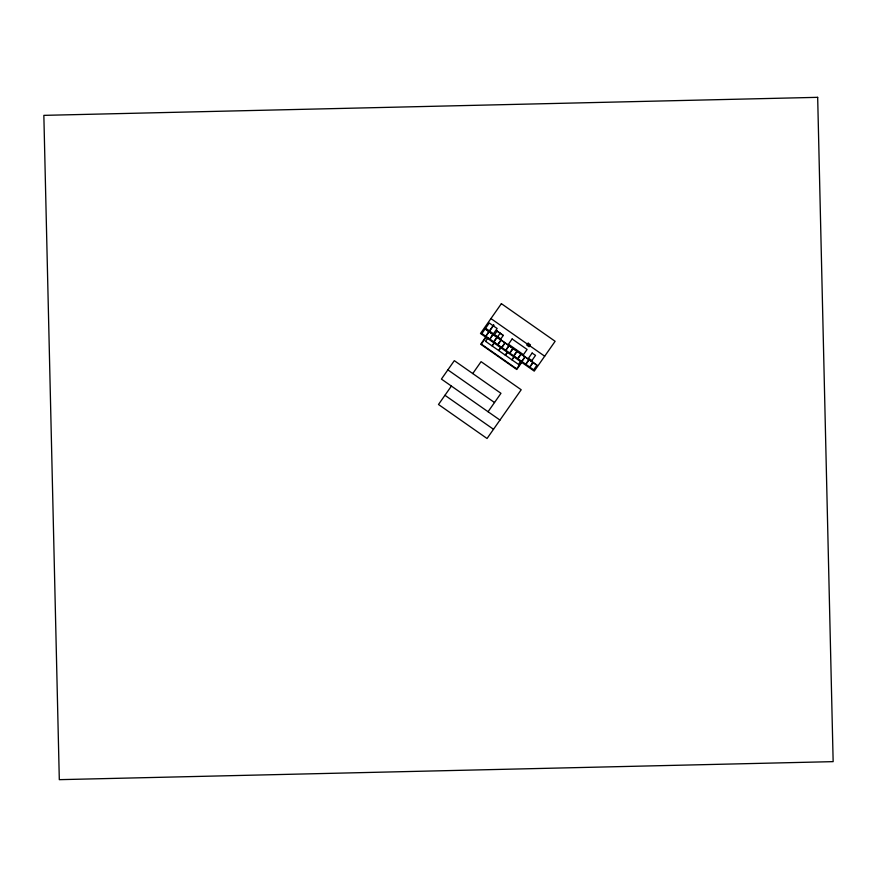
<?xml version="1.0" encoding="UTF-8"?>
<svg xmlns="http://www.w3.org/2000/svg" width="877" height="877" viewBox="0 0 877 877"><rect width="100%" height="100%" fill="white"/><g stroke="black" fill="none" stroke-linecap="round" stroke-linejoin="round"><path stroke-width="1.32" d="M489.41 330.969L493.126 325.663M485.869 336.362L489.158 331.67L492.962 334.334L489.684 339.026L485.935 336.275M451.403 386.066L438.489 404.494L487.053 438.5L521.201 389.75L481.078 361.653L472.747 373.558M486.428 336.034L480.695 344.222L516.783 369.491L522.517 361.302M486.527 336.713L481.352 344.113L516.674 368.833L525.159 356.873L528.974 359.548L525.685 364.229M485.562 341.372L488.182 337.623M489.87 339.158L493.159 334.466L496.963 337.13L493.685 341.822L489.925 339.081M493.872 341.964L497.16 337.272L500.964 339.936L497.687 344.628L493.926 341.877M497.654 336.746L500.153 333.183M494.617 342.118L491.986 345.867L485.573 341.339M494.803 342.26L492.183 346.009L498.629 350.482L501.238 346.755M497.873 344.76L501.162 340.068L504.966 342.732L501.688 347.424L497.928 344.683M501.425 346.897L498.805 350.647L505.229 355.141L507.202 352.324M501.874 347.566L505.163 342.874L508.967 345.538L505.678 350.23L501.929 347.478M505.426 355.284L507.399 352.466M509.68 353.025L512.968 348.333L509.164 345.67L505.876 350.362L509.745 352.949M514.459 356.062L511.85 359.778L505.437 355.251M514.667 356.172L512.047 359.921L518.493 364.393L521.102 360.666M517.879 358.77L521.157 354.078L524.972 356.742L521.683 361.434L517.934 358.682M488.061 411.741L500.964 393.313L454.319 360.655L441.416 379.083L499.967 420.072M532.164 353.003L528.447 358.309L531.879 360.59M531.824 360.677L535.54 355.36L532.109 353.08M529.686 367.035L532.964 362.344L529.16 359.68L525.882 364.372L529.741 366.959M490.934 318.57L544.683 356.205M493.071 325.74L489.289 322.977L485.562 328.283L489.465 330.892M497.029 331.122L503.245 335.474M485.102 328.941L488.906 331.616M489.103 331.747L492.907 334.411M493.104 334.554L496.908 337.217M497.106 337.349L500.91 340.013M501.107 340.155L504.911 342.819M505.108 342.951L508.912 345.615M509.098 345.757L512.913 348.421M513.1 348.553L516.915 351.217M517.101 351.359L520.916 354.023M521.102 354.155L524.917 356.818M525.104 356.961L528.908 359.625M529.105 359.756L532.909 362.42M533.106 362.563L536.91 365.227M521.881 361.565L525.74 364.152M447.862 369.864L494.507 402.521M444.946 395.286L493.51 429.291M493.433 325.071L494.014 325.367L493.477 324.994M501.381 303.661L480.486 333.49L534.236 371.124L555.13 341.296L501.381 303.661M485.156 328.864L481.879 333.556L485.683 336.22L488.971 331.528L485.156 328.864M493.312 325.795L489.596 331.1L493.433 333.797L497.149 328.48L493.258 325.871M497.084 331.035L494.584 334.597L500.811 338.95L503.299 335.398L497.084 331.035M512.124 338.971L508.463 344.201L523.437 354.681L527.099 349.452L512.124 338.971M513.155 348.476L509.877 353.168L513.681 355.832L516.97 351.14L513.155 348.476M517.156 351.271L513.878 355.963L517.737 358.55L520.971 353.935L517.156 351.271M528.151 343.203L526.803 345.121L529.105 346.733L530.453 344.814L528.151 343.203M533.161 362.475L529.872 367.167L533.687 369.831L536.965 365.15L533.161 362.475M817.671 97.336L43.85 115.358L59.307 779.664L833.15 761.642L817.671 97.336"/></g></svg>
